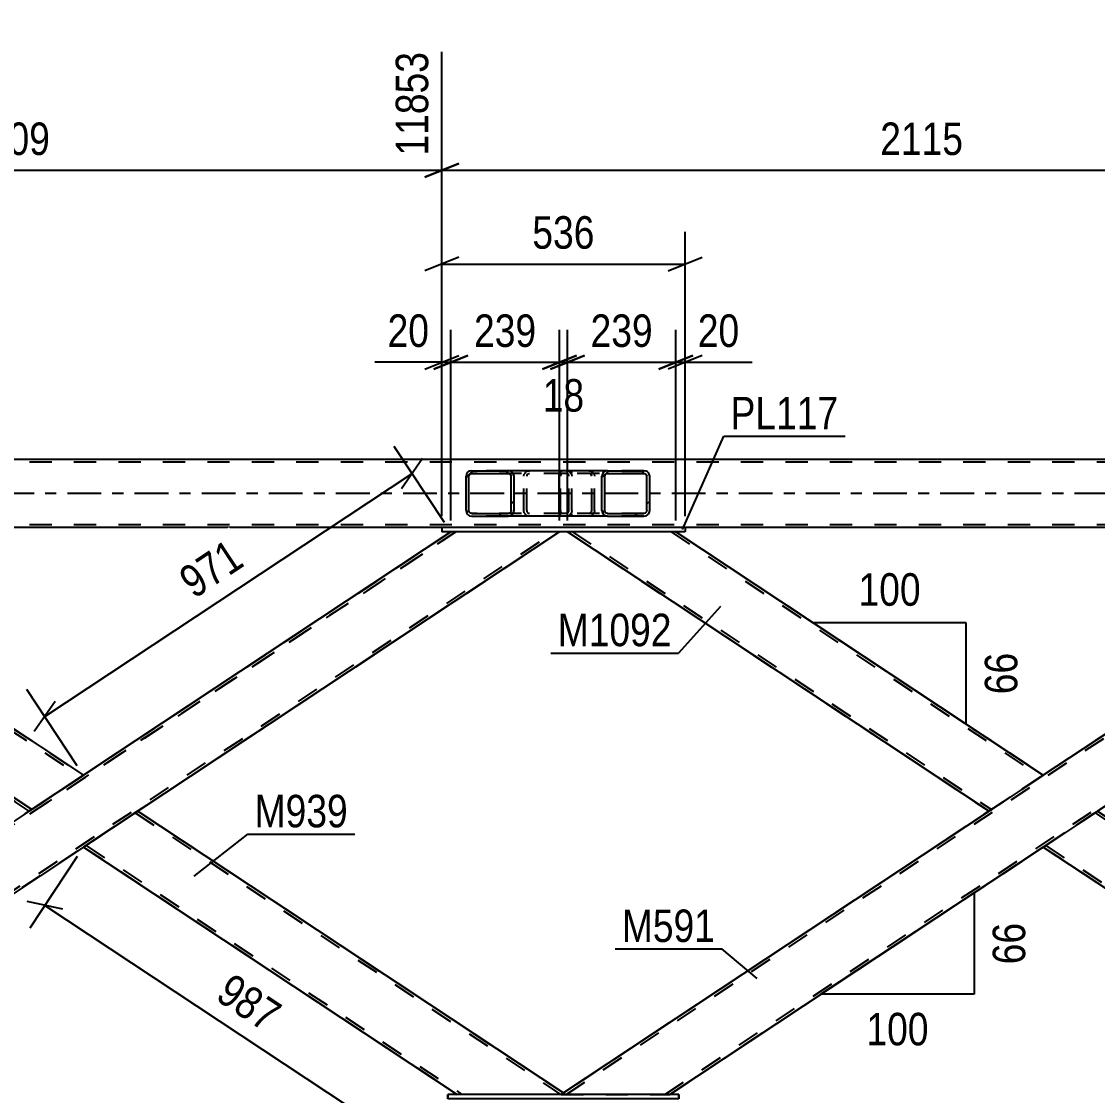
# Model space of a CAD drawing. Header units: millimetres. Extents: x -836 to 353, y -855 to -14.
# Drawn here: x -363.7 to -268.9, y -534.4 to -439.7 of the extents above; entities that cross this region are included whole.
import ezdxf

# ---------------------------------------------------------------- set-up
doc = ezdxf.new("R2010")
doc.units = ezdxf.units.MM
doc.linetypes.add('DXK_LINE_DOT2', pattern=[3.9198, 1.9599, -1.9599])
doc.linetypes.add('DXK_LINE_DOT3', pattern=[5.9187, 2.979, -0.9799, 0.9799, -0.9799])
doc.styles.add('Arial Narrow', font='ARIALN.TTF', dxfattribs={"height": 0.2})

# ---------------------------------------------------------------- blocks, each defined once
blk = doc.blocks.new('Part-570393895-8494 - 8355')
at = {"linetype": 'Continuous'}
h = blk.add_hatch(dxfattribs=at)
h.set_pattern_fill('', scale=0.7, style=0, pattern_type=0)
h.set_pattern_definition([(45, (-324.4805, -483.008), (-1.57154, 1.57154), [])])
h.paths.add_polyline_path([(-324.519, -482.824), (-324.48, -483.008), (-324.37, -483.164), (-324.206, -483.268), (-324.011, -483.304), (-320.796, -483.304), (-320.602, -483.268), (-320.437, -483.164), (-320.327, -483.008), (-320.289, -482.824), (-320.289, -479.784), (-320.327, -479.601), (-320.437, -479.445), (-320.602, -479.341), (-320.796, -479.304), (-324.011, -479.304), (-324.206, -479.341), (-324.37, -479.445), (-324.48, -479.601), (-324.519, -479.784)])
h.paths.add_polyline_path([(-324.246, -479.692), (-324.191, -479.615), (-324.109, -479.563), (-324.011, -479.544), (-320.796, -479.544), (-320.699, -479.563), (-320.617, -479.615), (-320.562, -479.692), (-320.543, -479.784), (-320.543, -482.824), (-320.562, -482.916), (-320.617, -482.994), (-320.699, -483.046), (-320.796, -483.064), (-324.011, -483.064), (-324.109, -483.046), (-324.191, -482.994), (-324.246, -482.916), (-324.265, -482.824), (-324.265, -479.784)])
at = {"color": 2, "linetype": 'Continuous'}
for p, q in [((-324.48, -479.601), (-324.519, -479.784)), ((-324.519, -482.824), (-324.519, -479.784)), ((-324.265, -479.784), (-324.246, -479.692)), ((-324.265, -482.824), (-324.265, -479.784)), ((-324.246, -479.692), (-324.191, -479.615)), ((-324.011, -479.304), (-324.206, -479.341)), ((-324.191, -479.615), (-324.109, -479.563)), ((-324.109, -479.563), (-324.011, -479.544)), ((-324.011, -479.304), (-320.796, -479.304)), ((-324.011, -479.544), (-320.796, -479.544)), ((-316.063, -479.304), (-320.796, -479.304)), ((-320.602, -479.341), (-320.796, -479.304)), ((-320.796, -479.544), (-320.699, -479.563)), ((-320.699, -479.563), (-320.617, -479.615)), ((-320.617, -479.615), (-320.562, -479.692)), ((-320.562, -479.692), (-320.543, -479.784)), ((-320.543, -482.824), (-320.543, -479.784)), ((-320.289, -479.784), (-320.327, -479.601)), ((-320.289, -482.824), (-320.289, -479.784)), ((-324.519, -482.824), (-324.48, -483.008)), ((-324.246, -482.916), (-324.265, -482.824)), ((-324.191, -482.994), (-324.246, -482.916)), ((-324.206, -483.268), (-324.011, -483.304)), ((-324.109, -483.046), (-324.191, -482.994)), ((-324.011, -483.064), (-324.109, -483.046)), ((-324.011, -483.064), (-320.796, -483.064)), ((-324.011, -483.304), (-320.796, -483.304)), ((-320.699, -483.046), (-320.796, -483.064)), ((-320.796, -483.304), (-320.602, -483.268)), ((-316.063, -483.304), (-320.796, -483.304)), ((-320.617, -482.994), (-320.699, -483.046)), ((-320.562, -482.916), (-320.617, -482.994)), ((-320.543, -482.824), (-320.562, -482.916)), ((-320.327, -483.008), (-320.289, -482.824))]:
    blk.add_line(p, q, dxfattribs=at)
at = {"color": 7, "linetype": 'DXK_LINE_DOT2'}
for p, q in [((-320.796, -479.304), (-324.011, -479.304)), ((-315.703, -479.544), (-324.011, -479.544)), ((-319.425, -479.784), (-319.387, -479.601)), ((-319.425, -482.824), (-319.425, -479.784)), ((-319.152, -479.692), (-319.171, -479.784)), ((-319.171, -482.824), (-319.171, -479.784)), ((-319.097, -479.615), (-319.152, -479.692)), ((-319.112, -479.341), (-318.918, -479.304)), ((-319.097, -479.615), (-319.075, -479.601)), ((-319.075, -479.601), (-319.015, -479.563)), ((-319.015, -479.563), (-318.918, -479.544)), ((-315.703, -479.304), (-316.063, -479.304)), ((-315.703, -479.304), (-315.508, -479.341)), ((-315.605, -479.563), (-315.703, -479.544)), ((-315.523, -479.615), (-315.605, -479.563)), ((-315.468, -479.692), (-315.523, -479.615)), ((-315.449, -479.784), (-315.468, -479.692)), ((-315.449, -482.824), (-315.449, -479.784)), ((-315.234, -479.601), (-315.195, -479.784)), ((-315.195, -482.824), (-315.195, -479.784)), ((-315.703, -483.064), (-324.011, -483.064)), ((-320.796, -483.304), (-324.011, -483.304)), ((-319.387, -483.008), (-319.425, -482.824)), ((-319.171, -482.824), (-319.152, -482.916)), ((-319.152, -482.916), (-319.097, -482.994)), ((-318.918, -483.304), (-319.112, -483.268)), ((-319.097, -482.994), (-319.075, -483.008)), ((-319.075, -483.008), (-319.015, -483.046)), ((-319.015, -483.046), (-318.918, -483.064)), ((-315.703, -483.304), (-316.063, -483.304)), ((-315.703, -483.064), (-315.605, -483.046)), ((-315.508, -483.268), (-315.703, -483.304)), ((-315.605, -483.046), (-315.523, -482.994)), ((-315.523, -482.994), (-315.468, -482.916)), ((-315.468, -482.916), (-315.449, -482.824)), ((-315.195, -482.824), (-315.234, -483.008))]:
    blk.add_line(p, q, dxfattribs=at)
at = {"color": 2, "linetype": 'Continuous'}
for centre, start, end in [((-324.029, -479.803), 110.9282, 155.86474), ((-320.779, -479.803), 24.13526, 69.0718), ((-324.029, -482.806), 204.13526, 249.0718), ((-320.779, -482.806), 290.9282, 335.86474)]:
    blk.add_arc(centre, 0.495, start, end, dxfattribs=at)
at = {"color": 7, "linetype": 'DXK_LINE_DOT2'}
for centre, start, end in [((-318.935, -479.803), 110.9282, 155.86474), ((-315.685, -479.803), 24.13526, 69.0718), ((-318.935, -482.806), 204.13526, 249.0718), ((-315.685, -482.806), 290.9282, 335.86474)]:
    blk.add_arc(centre, 0.495, start, end, dxfattribs=at)
blk = doc.blocks.new('Part-570393895-8450 - 8355')
at = {"color": 2, "linetype": 'Continuous'}
for p, q in [((-315.579, -484.704), (-278.412, -509.304)), ((-306.012, -484.704), (-273.628, -506.138)), ((-273.897, -506.316), (-278.143, -509.126)), ((-273.756, -506.223), (-273.897, -506.316)), ((-273.662, -506.16), (-273.756, -506.223)), ((-273.628, -506.138), (-273.662, -506.16)), ((-273.628, -506.138), (-273.629, -506.138)), ((-278.379, -509.282), (-278.412, -509.304)), ((-278.412, -509.304), (-278.412, -509.304)), ((-278.143, -509.126), (-278.379, -509.282))]:
    blk.add_line(p, q, dxfattribs=at)
at = {"color": 7, "linetype": 'DXK_LINE_DOT2'}
for p, q in [((-306.012, -484.704), (-315.579, -484.704)), ((-315.579, -484.704), (-278.412, -509.304)), ((-315.144, -484.704), (-278.195, -509.16)), ((-315.144, -484.704), (-278.194, -509.16)), ((-306.447, -484.704), (-273.846, -506.282)), ((-306.447, -484.704), (-273.846, -506.282)), ((-306.013, -484.704), (-306.012, -484.704)), ((-306.013, -484.704), (-273.629, -506.138)), ((-273.91, -506.324), (-278.195, -509.16)), ((-273.897, -506.316), (-278.144, -509.126)), ((-278.143, -509.126), (-273.846, -506.282)), ((-273.863, -506.293), (-273.91, -506.324)), ((-273.897, -506.316), (-273.662, -506.16)), ((-273.846, -506.282), (-273.863, -506.293)), ((-273.846, -506.282), (-273.846, -506.282)), ((-273.662, -506.16), (-273.629, -506.138)), ((-278.412, -509.304), (-278.379, -509.282)), ((-278.379, -509.282), (-278.285, -509.22)), ((-278.285, -509.22), (-278.144, -509.126)), ((-278.195, -509.16), (-278.194, -509.16)), ((-278.194, -509.16), (-278.178, -509.149)), ((-278.178, -509.149), (-278.143, -509.126))]:
    blk.add_line(p, q, dxfattribs=at)
blk = doc.blocks.new('Part-570393895-8455 - 8355')
at = {"color": 7, "linetype": 'DXK_LINE_DOT2'}
for p, q in [((-241.245, -484.704), (-316.122, -534.263)), ((-315.687, -534.263), (-240.81, -484.704)), ((-315.687, -534.263), (-240.81, -484.704)), ((-233.799, -484.704), (-241.245, -484.704)), ((-233.8, -484.704), (-233.8, -485.753)), ((-233.8, -484.704), (-233.8, -485.736)), ((-233.799, -484.704), (-233.799, -485.643)), ((-306.99, -534.263), (-233.799, -485.82)), ((-306.99, -534.263), (-233.8, -485.82)), ((-306.556, -534.263), (-233.8, -486.108)), ((-233.8, -485.736), (-233.8, -485.799)), ((-233.8, -485.94), (-233.8, -485.753)), ((-233.8, -485.799), (-233.8, -485.82)), ((-233.799, -485.82), (-233.8, -485.82)), ((-233.8, -486.064), (-233.8, -485.94)), ((-233.8, -486.108), (-233.8, -486.064)), ((-233.8, -486.108), (-233.799, -486.108)), ((-233.799, -485.736), (-233.799, -485.643)), ((-233.799, -485.799), (-233.799, -485.736)), ((-233.799, -485.82), (-233.799, -485.799)), ((-233.799, -486.064), (-233.799, -486.036)), ((-233.799, -486.064), (-233.799, -486.108)), ((-273.628, -506.138), (-278.412, -509.304)), ((-268.845, -509.304), (-273.628, -512.47)), ((-315.934, -534.139), (-316.122, -534.263)), ((-316.122, -534.263), (-316.122, -534.263)), ((-316.122, -534.263), (-306.555, -534.263))]:
    blk.add_line(p, q, dxfattribs=at)
at = {"color": 2, "linetype": 'Continuous'}
for p, q in [((-241.245, -484.704), (-273.628, -506.138)), ((-233.799, -484.704), (-233.799, -485.753)), ((-233.799, -486.108), (-268.845, -509.304)), ((-233.799, -485.94), (-233.799, -485.753)), ((-233.799, -486.036), (-233.799, -485.94)), ((-278.412, -509.304), (-315.934, -534.139)), ((-273.628, -512.47), (-306.555, -534.263))]:
    blk.add_line(p, q, dxfattribs=at)
blk = doc.blocks.new('Part-570393895-8476 - 8355')
at = {"color": 2, "linetype": 'Continuous'}
for p, q in [((-353.722, -509.482), (-353.486, -509.326)), ((-353.486, -509.326), (-353.453, -509.304)), ((-353.454, -509.304), (-353.453, -509.304)), ((-353.453, -509.304), (-315.932, -534.138)), ((-353.722, -509.482), (-357.968, -512.292)), ((-358.236, -512.47), (-358.237, -512.47)), ((-358.236, -512.47), (-358.203, -512.448)), ((-358.236, -512.47), (-325.31, -534.263)), ((-358.203, -512.448), (-358.109, -512.386)), ((-358.109, -512.386), (-357.968, -512.292)), ((-315.966, -534.16), (-316.122, -534.263)), ((-315.932, -534.138), (-315.966, -534.16)), ((-315.932, -534.138), (-315.933, -534.138))]:
    blk.add_line(p, q, dxfattribs=at)
at = {"color": 7, "linetype": 'DXK_LINE_DOT2'}
for p, q in [((-353.487, -509.326), (-353.581, -509.388)), ((-353.454, -509.304), (-353.487, -509.326)), ((-353.454, -509.304), (-315.933, -534.138)), ((-353.734, -509.49), (-358.019, -512.326)), ((-353.722, -509.482), (-357.968, -512.292)), ((-357.956, -512.284), (-353.671, -509.448)), ((-353.687, -509.459), (-353.734, -509.49)), ((-353.581, -509.388), (-353.722, -509.482)), ((-353.671, -509.448), (-353.687, -509.459)), ((-353.671, -509.448), (-353.671, -509.448)), ((-353.671, -509.448), (-316.178, -534.263)), ((-353.671, -509.448), (-316.178, -534.263)), ((-358.204, -512.448), (-358.237, -512.47)), ((-358.237, -512.47), (-325.31, -534.263)), ((-357.968, -512.292), (-358.204, -512.448)), ((-358.019, -512.326), (-358.003, -512.315)), ((-358.019, -512.326), (-358.019, -512.326)), ((-358.019, -512.326), (-324.875, -534.263)), ((-358.019, -512.326), (-324.875, -534.263)), ((-358.003, -512.315), (-357.956, -512.284)), ((-316.122, -534.263), (-325.31, -534.263)), ((-316.122, -534.263), (-315.966, -534.16)), ((-315.966, -534.16), (-315.933, -534.138))]:
    blk.add_line(p, q, dxfattribs=at)
blk = doc.blocks.new('Part-570393895-8491 - 8355')
at = {"color": 7, "linetype": 'DXK_LINE_DOT2'}
for p, q in [((-398.617, -533.152), (-325.418, -484.704)), ((-325.853, -484.704), (-398.617, -532.864)), ((-325.418, -484.704), (-398.616, -533.152)), ((-391.598, -534.263), (-316.721, -484.704)), ((-391.598, -534.263), (-316.721, -484.704)), ((-316.286, -484.704), (-391.164, -534.263)), ((-316.286, -484.704), (-325.853, -484.704)), ((-316.286, -484.704), (-316.286, -484.704)), ((-358.236, -506.138), (-363.02, -509.304)), ((-353.453, -509.304), (-358.236, -512.47)), ((-398.617, -532.864), (-398.616, -532.864)), ((-398.617, -532.864), (-398.617, -532.908)), ((-398.617, -532.908), (-398.617, -533.033)), ((-398.617, -533.033), (-398.617, -533.22)), ((-398.616, -532.908), (-398.616, -532.864)), ((-398.616, -532.908), (-398.616, -532.932)), ((-398.616, -533.152), (-398.617, -533.152)), ((-398.617, -533.174), (-398.617, -533.152)), ((-398.617, -533.237), (-398.617, -533.174)), ((-398.617, -534.263), (-398.617, -533.22)), ((-398.617, -533.237), (-398.617, -534.263)), ((-398.616, -533.152), (-398.616, -533.174)), ((-398.616, -533.174), (-398.616, -533.237)), ((-398.616, -533.237), (-398.616, -533.33)), ((-398.616, -533.33), (-398.616, -534.263)), ((-391.163, -534.263), (-398.617, -534.263)), ((-391.164, -534.263), (-391.163, -534.263))]:
    blk.add_line(p, q, dxfattribs=at)
at = {"color": 2, "linetype": 'Continuous'}
for p, q in [((-325.853, -484.704), (-358.236, -506.138)), ((-316.286, -484.704), (-353.453, -509.304)), ((-363.02, -509.304), (-398.616, -532.864)), ((-358.236, -512.47), (-391.163, -534.263)), ((-398.616, -532.932), (-398.616, -533.033)), ((-398.616, -533.22), (-398.616, -533.033)), ((-398.616, -533.22), (-398.616, -534.263))]:
    blk.add_line(p, q, dxfattribs=at)
blk = doc.blocks.new('Part-570393895-8783 - 8355')
at = {"color": 2, "linetype": 'Continuous'}
for p, q in [((-305.213, -484.304), (-326.653, -484.304)), ((-326.653, -484.304), (-326.653, -484.704)), ((-305.213, -484.304), (-305.213, -484.704)), ((-305.213, -484.704), (-326.653, -484.704))]:
    blk.add_line(p, q, dxfattribs=at)
blk = doc.blocks.new('Part-570393895-8788 - 8355')
at = {"color": 2, "linetype": 'Continuous'}
for p, q in [((-305.755, -534.263), (-326.11, -534.263)), ((-326.11, -534.663), (-326.11, -534.263)), ((-326.11, -534.263), (-326.11, -534.663)), ((-305.755, -534.663), (-326.11, -534.663)), ((-305.755, -534.263), (-305.755, -534.663))]:
    blk.add_line(p, q, dxfattribs=at)
at = {"color": 7, "linetype": 'DXK_LINE_DOT2'}
for p, q in [((-326.11, -534.263), (-326.11, -534.263)), ((-326.11, -534.263), (-326.11, -534.263)), ((-326.11, -534.663), (-326.11, -534.663)), ((-326.11, -534.663), (-326.11, -534.663)), ((-305.756, -534.663), (-305.756, -534.263)), ((-305.756, -534.263), (-305.755, -534.263)), ((-305.755, -534.663), (-305.756, -534.663))]:
    blk.add_line(p, q, dxfattribs=at)
blk = doc.blocks.new('Part-570393895-8868 - 8355')
at = {"color": 7, "linetype": 'DXK_LINE_DOT2'}
for p, q in [((-398.617, -484.704), (-398.617, -485.388)), ((-390.62, -484.704), (-398.617, -484.704)), ((-398.617, -484.704), (-398.617, -485.278)), ((-398.617, -485.372), (-398.617, -485.278)), ((-398.617, -485.434), (-398.617, -485.372)), ((-398.617, -485.388), (-398.617, -485.575)), ((-398.617, -485.456), (-398.617, -485.434)), ((-362.803, -509.16), (-398.617, -485.456)), ((-398.617, -485.456), (-398.616, -485.456)), ((-398.617, -485.575), (-398.617, -485.7)), ((-398.616, -484.704), (-398.616, -485.372)), ((-398.616, -485.372), (-398.616, -485.434)), ((-398.616, -485.434), (-398.616, -485.456)), ((-398.616, -485.456), (-362.802, -509.16)), ((-391.055, -484.704), (-358.454, -506.282)), ((-391.055, -484.704), (-358.454, -506.282)), ((-390.621, -484.704), (-358.237, -506.138)), ((-398.617, -485.7), (-398.617, -485.744)), ((-398.617, -485.744), (-363.02, -509.304)), ((-398.616, -485.744), (-398.617, -485.744)), ((-398.616, -485.7), (-398.616, -485.676)), ((-398.616, -485.744), (-398.616, -485.7)), ((-358.518, -506.324), (-362.803, -509.16)), ((-358.505, -506.316), (-362.752, -509.126)), ((-362.751, -509.126), (-358.454, -506.282)), ((-358.471, -506.293), (-358.518, -506.324)), ((-358.505, -506.316), (-358.27, -506.16)), ((-358.454, -506.282), (-358.471, -506.293)), ((-358.454, -506.282), (-358.454, -506.282)), ((-358.27, -506.16), (-358.237, -506.138)), ((-363.02, -509.304), (-362.987, -509.282)), ((-362.987, -509.282), (-362.893, -509.22)), ((-362.893, -509.22), (-362.752, -509.126)), ((-362.803, -509.16), (-362.802, -509.16)), ((-362.802, -509.16), (-362.786, -509.149)), ((-362.786, -509.149), (-362.751, -509.126))]:
    blk.add_line(p, q, dxfattribs=at)
at = {"color": 2, "linetype": 'Continuous'}
for p, q in [((-398.616, -484.704), (-398.616, -485.388)), ((-398.616, -485.575), (-398.616, -485.388)), ((-398.616, -485.676), (-398.616, -485.575)), ((-390.62, -484.704), (-358.236, -506.138)), ((-363.02, -509.304), (-398.616, -485.744)), ((-358.505, -506.316), (-362.751, -509.126)), ((-358.364, -506.223), (-358.505, -506.316)), ((-358.27, -506.16), (-358.364, -506.223)), ((-358.236, -506.138), (-358.27, -506.16)), ((-358.236, -506.138), (-358.237, -506.138)), ((-362.987, -509.282), (-363.02, -509.304)), ((-363.02, -509.304), (-363.02, -509.304)), ((-362.751, -509.126), (-362.987, -509.282))]:
    blk.add_line(p, q, dxfattribs=at)
blk = doc.blocks.new('Part-570393895-8891 - 8355')
at = {"color": 2, "linetype": 'Continuous'}
for p, q in [((-269.114, -509.482), (-268.878, -509.326)), ((-268.878, -509.326), (-268.845, -509.304)), ((-268.846, -509.304), (-268.845, -509.304)), ((-268.845, -509.304), (-233.799, -532.5)), ((-269.114, -509.482), (-273.36, -512.292)), ((-273.628, -512.47), (-273.629, -512.47)), ((-273.628, -512.47), (-273.595, -512.448)), ((-273.628, -512.47), (-240.702, -534.263)), ((-273.595, -512.448), (-273.501, -512.386)), ((-273.501, -512.386), (-273.36, -512.292)), ((-233.799, -532.572), (-233.799, -532.669)), ((-233.799, -532.669), (-233.799, -532.855)), ((-233.799, -532.855), (-233.799, -534.263))]:
    blk.add_line(p, q, dxfattribs=at)
at = {"color": 7, "linetype": 'DXK_LINE_DOT2'}
for p, q in [((-268.879, -509.326), (-268.973, -509.388)), ((-268.846, -509.304), (-268.879, -509.326)), ((-268.846, -509.304), (-233.8, -532.5)), ((-269.126, -509.49), (-273.411, -512.326)), ((-269.114, -509.482), (-273.36, -512.292)), ((-273.348, -512.284), (-269.063, -509.448)), ((-269.079, -509.459), (-269.126, -509.49)), ((-268.973, -509.388), (-269.114, -509.482)), ((-269.063, -509.448), (-269.079, -509.459)), ((-269.063, -509.448), (-269.063, -509.448)), ((-269.063, -509.448), (-233.799, -532.788)), ((-269.063, -509.448), (-233.8, -532.788)), ((-273.596, -512.448), (-273.629, -512.47)), ((-273.629, -512.47), (-240.702, -534.263)), ((-273.36, -512.292), (-273.596, -512.448)), ((-273.411, -512.326), (-273.395, -512.315)), ((-273.411, -512.326), (-240.267, -534.263)), ((-273.411, -512.326), (-273.411, -512.326)), ((-273.411, -512.326), (-240.267, -534.263)), ((-273.395, -512.315), (-273.348, -512.284)), ((-233.799, -532.5), (-233.8, -532.5)), ((-233.8, -532.544), (-233.8, -532.5)), ((-233.8, -532.669), (-233.8, -532.544)), ((-233.8, -532.788), (-233.8, -532.669)), ((-233.8, -532.788), (-233.8, -534.263)), ((-233.8, -532.788), (-233.799, -532.788)), ((-233.8, -532.788), (-233.8, -532.81)), ((-233.8, -532.81), (-233.8, -532.872)), ((-233.8, -532.872), (-233.8, -532.965)), ((-233.8, -532.965), (-233.8, -534.263)), ((-233.799, -532.5), (-233.799, -532.544)), ((-233.799, -532.544), (-233.799, -532.572)), ((-233.799, -532.81), (-233.799, -532.788)), ((-233.799, -532.872), (-233.799, -532.81)), ((-233.799, -532.872), (-233.799, -534.263)), ((-233.799, -534.263), (-240.702, -534.263))]:
    blk.add_line(p, q, dxfattribs=at)
blk = doc.blocks.new('Part-570393895-8909 - 8355')
at = {"color": 7, "linetype": 'DXK_LINE_DOT2'}
for p, q in [((-125.85, -478.544), (-800.782, -478.544)), ((-125.85, -484.064), (-800.782, -484.064)), ((-305.213, -484.304), (-326.653, -484.304))]:
    blk.add_line(p, q, dxfattribs=at)
at = {"color": 2, "linetype": 'Continuous'}
for p, q in [((-234.611, -478.304), (-397.828, -478.304)), ((-326.653, -484.304), (-389.821, -484.304)), ((-242.045, -484.304), (-305.213, -484.304))]:
    blk.add_line(p, q, dxfattribs=at)
at = {"color": 7, "linetype": 'DXK_LINE_DOT3'}
blk.add_line((-125.85, -481.304), (-800.782, -481.304), dxfattribs=at)
blk = doc.blocks.new('Part-570393895-8949 - 8355')
at = {"linetype": 'Continuous'}
h = blk.add_hatch(dxfattribs=at)
h.set_pattern_fill('', scale=0.7, style=0, pattern_type=0)
h.set_pattern_definition([(45, (-312.4999, -483.008), (-1.57154, 1.57154), [])])
h.paths.add_polyline_path([(-312.538, -482.824), (-312.5, -483.008), (-312.39, -483.164), (-312.226, -483.268), (-312.033, -483.304), (-308.833, -483.304), (-308.64, -483.268), (-308.476, -483.164), (-308.367, -483.008), (-308.328, -482.824), (-308.328, -479.784), (-308.367, -479.601), (-308.476, -479.445), (-308.64, -479.341), (-308.833, -479.304), (-312.033, -479.304), (-312.226, -479.341), (-312.39, -479.445), (-312.5, -479.601), (-312.538, -479.784)])
h.paths.add_polyline_path([(-312.266, -479.692), (-312.212, -479.615), (-312.13, -479.563), (-312.033, -479.544), (-308.833, -479.544), (-308.737, -479.563), (-308.655, -479.615), (-308.6, -479.692), (-308.581, -479.784), (-308.581, -482.824), (-308.6, -482.916), (-308.655, -482.994), (-308.737, -483.046), (-308.833, -483.064), (-312.033, -483.064), (-312.13, -483.046), (-312.212, -482.994), (-312.266, -482.916), (-312.286, -482.824), (-312.286, -479.784)])
at = {"color": 2, "linetype": 'Continuous'}
for p, q in [((-316.322, -479.784), (-316.302, -479.601)), ((-316.322, -482.824), (-316.322, -479.784)), ((-316.302, -479.601), (-316.246, -479.445)), ((-316.246, -479.445), (-316.162, -479.341)), ((-316.162, -479.341), (-316.063, -479.304)), ((-312.033, -479.304), (-316.063, -479.304)), ((-312.5, -479.601), (-312.538, -479.784)), ((-312.538, -482.824), (-312.538, -479.784)), ((-312.286, -479.784), (-312.266, -479.692)), ((-312.286, -482.824), (-312.286, -479.784)), ((-312.266, -479.692), (-312.212, -479.615)), ((-312.033, -479.304), (-312.226, -479.341)), ((-312.212, -479.615), (-312.13, -479.563)), ((-312.13, -479.563), (-312.033, -479.544)), ((-312.033, -479.304), (-308.833, -479.304)), ((-312.033, -479.544), (-308.833, -479.544)), ((-308.64, -479.341), (-308.833, -479.304)), ((-308.833, -479.544), (-308.737, -479.563)), ((-308.737, -479.563), (-308.655, -479.615)), ((-308.655, -479.615), (-308.6, -479.692)), ((-308.6, -479.692), (-308.581, -479.784)), ((-308.581, -482.824), (-308.581, -479.784)), ((-308.328, -479.784), (-308.367, -479.601)), ((-308.328, -482.824), (-308.328, -479.784)), ((-316.302, -483.008), (-316.322, -482.824)), ((-316.246, -483.164), (-316.302, -483.008)), ((-316.162, -483.268), (-316.246, -483.164)), ((-316.063, -483.304), (-316.162, -483.268)), ((-312.033, -483.304), (-316.063, -483.304)), ((-312.538, -482.824), (-312.5, -483.008)), ((-312.266, -482.916), (-312.286, -482.824)), ((-312.212, -482.994), (-312.266, -482.916)), ((-312.226, -483.268), (-312.033, -483.304)), ((-312.13, -483.046), (-312.212, -482.994)), ((-312.033, -483.064), (-312.13, -483.046)), ((-312.033, -483.064), (-308.833, -483.064)), ((-312.033, -483.304), (-308.833, -483.304)), ((-308.737, -483.046), (-308.833, -483.064)), ((-308.833, -483.304), (-308.64, -483.268)), ((-308.655, -482.994), (-308.737, -483.046)), ((-308.6, -482.916), (-308.655, -482.994)), ((-308.581, -482.824), (-308.6, -482.916)), ((-308.367, -483.008), (-308.328, -482.824))]:
    blk.add_line(p, q, dxfattribs=at)
at = {"color": 7, "linetype": 'DXK_LINE_DOT2'}
for p, q in [((-316.183, -479.692), (-316.193, -479.784)), ((-316.193, -482.824), (-316.193, -479.784)), ((-316.155, -479.615), (-316.183, -479.692)), ((-316.113, -479.563), (-316.155, -479.615)), ((-316.063, -479.544), (-316.113, -479.563)), ((-308.833, -479.544), (-316.063, -479.544)), ((-315.195, -479.544), (-315.195, -479.304)), ((-313.692, -479.304), (-313.499, -479.341)), ((-313.595, -479.563), (-313.692, -479.544)), ((-313.514, -479.615), (-313.595, -479.563)), ((-313.459, -479.692), (-313.514, -479.615)), ((-313.44, -479.784), (-313.459, -479.692)), ((-313.44, -482.824), (-313.44, -479.784)), ((-313.225, -479.601), (-313.187, -479.784)), ((-313.187, -482.824), (-313.187, -479.784)), ((-308.833, -479.304), (-312.033, -479.304)), ((-316.193, -482.824), (-316.183, -482.916)), ((-316.183, -482.916), (-316.155, -482.994)), ((-316.155, -482.994), (-316.113, -483.046)), ((-316.113, -483.046), (-316.063, -483.064)), ((-308.833, -483.064), (-316.063, -483.064)), ((-315.195, -483.304), (-315.195, -483.064)), ((-313.692, -483.064), (-313.595, -483.046)), ((-313.499, -483.268), (-313.692, -483.304)), ((-313.595, -483.046), (-313.514, -482.994)), ((-313.514, -482.994), (-313.459, -482.916)), ((-313.459, -482.916), (-313.44, -482.824)), ((-313.187, -482.824), (-313.225, -483.008)), ((-308.833, -483.304), (-312.033, -483.304))]:
    blk.add_line(p, q, dxfattribs=at)
for centre, start, end in [((-313.676, -479.801), 23.99276, 68.9397), ((-313.676, -482.807), 291.0603, 336.00724)]:
    blk.add_arc(centre, 0.493, start, end, dxfattribs=at)
at = {"color": 2, "linetype": 'Continuous'}
for centre, start, end in [((-312.049, -479.801), 111.0603, 156.00724), ((-308.817, -479.801), 23.99276, 68.9397), ((-312.049, -482.807), 203.99276, 248.9397), ((-308.817, -482.807), 291.0603, 336.00724)]:
    blk.add_arc(centre, 0.493, start, end, dxfattribs=at)
blk = doc.blocks.new('StraightDimension-570393895-9478 - 8355')
at = {"color": 7, "linetype": 'Continuous'}
for p, q in [((-358.788, -513.304), (-362.961, -519.608)), ((-360.054, -517.934), (-363.218, -517.279)), ((-361.636, -517.607), (-328.71, -539.4)), ((-325.862, -535.097), (-330.034, -541.401)), ((-330.292, -539.072), (-327.128, -539.727))]:
    blk.add_line(p, q, dxfattribs=at)
at = {"color": 0}
blk.add_wipeout([(-341.972, -529.723), (-339.654, -526.22), (-345.228, -522.531), (-347.546, -526.033)], dxfattribs=at)
at = {"color": 3, "style": 'Arial Narrow'}
blk.add_text('987', height=2.8633, rotation=-33.50084, dxfattribs=at).set_placement((-346.715, -525.864))
blk = doc.blocks.new('StraightDimension-570393895-9884 - 8355')
at = {"color": 7, "linetype": 'Continuous'}
for p, q in [((-403.028, -476.904), (-403.028, -439.717)), ((-326.653, -483.304), (-326.653, -442.389)), ((-401.528, -452.23), (-404.528, -453.43)), ((-328.153, -453.43), (-325.153, -452.23)), ((-403.028, -452.83), (-326.653, -452.83))]:
    blk.add_line(p, q, dxfattribs=at)
at = {"color": 0}
blk.add_wipeout([(-360.584, -452.08), (-360.584, -447.88), (-369.097, -447.88), (-369.097, -452.08)], dxfattribs=at)
at = {"color": 3, "style": 'Arial Narrow'}
blk.add_text('1909', height=2.8633, dxfattribs=at).set_placement((-368.497, -451.48))
at = {"color": 0, "linetype": 'Continuous'}
blk.add_wipeout([(-327.253, -441.789), (-331.453, -441.789), (-331.453, -452.13), (-327.253, -452.13)], dxfattribs=at)
at = {"color": 3, "linetype": 'Continuous', "style": 'Arial Narrow'}
blk.add_text('11853', height=2.8633, rotation=90.00021, dxfattribs=at).set_placement((-327.853, -451.53))
blk = doc.blocks.new('StraightDimension-570393895-25019 - 8355')
at = {"color": 7, "linetype": 'Continuous'}
for p, q in [((-306.013, -483.704), (-306.013, -466.893)), ((-305.213, -483.304), (-305.213, -466.893)), ((-307.513, -470.343), (-304.513, -469.143)), ((-303.713, -469.143), (-306.713, -470.343)), ((-306.013, -469.743), (-305.213, -469.743)), ((-305.213, -469.743), (-299.306, -469.743)), ((-305.213, -469.743), (-299.306, -469.743))]:
    blk.add_line(p, q, dxfattribs=at)
at = {"color": 0}
blk.add_wipeout([(-299.831, -468.993), (-299.831, -464.793), (-304.688, -464.793), (-304.688, -468.993)], dxfattribs=at)
at = {"color": 3, "style": 'Arial Narrow'}
blk.add_text('20', height=2.8633, dxfattribs=at).set_placement((-304.088, -468.393))
blk = doc.blocks.new('StraightDimension-570393895-9894 - 8355')
at = {"color": 7, "linetype": 'Continuous'}
for p, q in [((-326.653, -483.304), (-326.653, -442.389)), ((-242.045, -483.304), (-242.045, -442.389)), ((-325.153, -452.23), (-328.153, -453.43)), ((-243.545, -453.43), (-240.545, -452.23)), ((-326.653, -452.83), (-242.045, -452.83))]:
    blk.add_line(p, q, dxfattribs=at)
at = {"color": 0}
blk.add_wipeout([(-280.093, -452.08), (-280.093, -447.88), (-288.605, -447.88), (-288.605, -452.08)], dxfattribs=at)
at = {"color": 3, "style": 'Arial Narrow'}
blk.add_text('2115', height=2.8633, dxfattribs=at).set_placement((-288.005, -451.48))
at = {"color": 0, "linetype": 'Continuous'}
blk.add_wipeout([(-242.645, -441.789), (-246.845, -441.789), (-246.845, -452.13), (-242.645, -452.13)], dxfattribs=at)
at = {"color": 3, "linetype": 'Continuous', "style": 'Arial Narrow'}
blk.add_text('13968', height=2.8633, rotation=90.00021, dxfattribs=at).set_placement((-243.245, -451.53))
blk = doc.blocks.new('StraightDimension-570393895-25021 - 8355')
at = {"color": 7, "linetype": 'Continuous'}
for p, q in [((-316.286, -483.704), (-316.286, -467.343)), ((-315.579, -483.704), (-315.579, -467.343)), ((-317.786, -470.343), (-314.786, -469.143)), ((-314.079, -469.143), (-317.079, -470.343)), ((-316.286, -469.743), (-315.579, -469.743))]:
    blk.add_line(p, q, dxfattribs=at)
at = {"color": 0}
blk.add_wipeout([(-313.504, -474.693), (-313.504, -470.493), (-318.361, -470.493), (-318.361, -474.693)], dxfattribs=at)
at = {"color": 3, "style": 'Arial Narrow'}
blk.add_text('18', height=2.8633, dxfattribs=at).set_placement((-317.761, -474.093))
blk = doc.blocks.new('StraightDimension-570393895-9189 - 8355')
at = {"color": 7, "linetype": 'Continuous'}
for p, q in [((-326.653, -483.304), (-326.653, -458.237)), ((-305.213, -483.304), (-305.213, -458.237)), ((-325.153, -460.487), (-328.153, -461.687)), ((-306.713, -461.687), (-303.713, -460.487)), ((-326.653, -461.087), (-305.213, -461.087))]:
    blk.add_line(p, q, dxfattribs=at)
at = {"color": 0}
blk.add_wipeout([(-312.591, -460.337), (-312.591, -456.137), (-319.275, -456.137), (-319.275, -460.337)], dxfattribs=at)
at = {"color": 3, "style": 'Arial Narrow'}
blk.add_text('536', height=2.8633, dxfattribs=at).set_placement((-318.675, -459.737))
blk = doc.blocks.new('StraightDimension-570393895-9270 - 8355')
at = {"color": 7, "linetype": 'Continuous'}
for p, q in [((-326.405, -483.87), (-330.847, -477.16)), ((-330.193, -480.865), (-328.354, -478.208)), ((-361.657, -500.97), (-329.274, -479.536)), ((-358.788, -505.304), (-363.23, -498.594)), ((-360.737, -499.642), (-362.577, -502.299))]:
    blk.add_line(p, q, dxfattribs=at)
at = {"color": 0}
blk.add_wipeout([(-343.092, -487.783), (-345.41, -484.281), (-350.984, -487.97), (-348.666, -491.473)], dxfattribs=at)
at = {"color": 3, "style": 'Arial Narrow'}
blk.add_text('971', height=2.8633, rotation=33.50084, dxfattribs=at).set_placement((-348.497, -490.641))
blk = doc.blocks.new('AngleDimension-570393895-25247 - 8355')
at = {"color": 7, "linetype": 'Continuous'}
for p, q in [((-294.595, -492.261), (-293.93, -492.702)), ((-280.421, -492.702), (-293.93, -492.702)), ((-280.421, -501.643), (-293.93, -492.702)), ((-280.421, -501.643), (-280.421, -492.702))]:
    blk.add_line(p, q, dxfattribs=at)
at = {"color": 0}
for points in [[(-283.833, -491.802), (-283.833, -487.602), (-290.517, -487.602), (-290.517, -491.802)], [(-275.321, -494.744), (-279.521, -494.744), (-279.521, -499.601), (-275.321, -499.601)]]:
    blk.add_wipeout(points, dxfattribs=at)
at = {"color": 3, "style": 'Arial Narrow'}
blk.add_text('100', height=2.8633, dxfattribs=at).set_placement((-289.917, -491.202))
blk.add_text('66', height=2.8633, rotation=90.00021, dxfattribs=at).set_placement((-275.921, -499.001))
blk = doc.blocks.new('StraightDimension-570393895-25020 - 8355')
at = {"color": 7, "linetype": 'Continuous'}
for p, q in [((-315.579, -483.704), (-315.579, -466.893)), ((-306.013, -483.704), (-306.013, -466.893)), ((-317.079, -470.343), (-314.079, -469.143)), ((-304.513, -469.143), (-307.513, -470.343)), ((-315.579, -469.743), (-306.013, -469.743))]:
    blk.add_line(p, q, dxfattribs=at)
at = {"color": 0}
blk.add_wipeout([(-307.454, -468.993), (-307.454, -464.793), (-314.138, -464.793), (-314.138, -468.993)], dxfattribs=at)
at = {"color": 3, "style": 'Arial Narrow'}
blk.add_text('239', height=2.8633, dxfattribs=at).set_placement((-313.538, -468.393))
blk = doc.blocks.new('StraightDimension-570393895-25022 - 8355')
at = {"color": 7, "linetype": 'Continuous'}
for p, q in [((-325.853, -483.704), (-325.853, -466.893)), ((-316.286, -483.704), (-316.286, -466.893)), ((-327.353, -470.343), (-324.353, -469.143)), ((-314.786, -469.143), (-317.786, -470.343)), ((-325.853, -469.743), (-316.286, -469.743))]:
    blk.add_line(p, q, dxfattribs=at)
at = {"color": 0}
blk.add_wipeout([(-317.727, -468.993), (-317.727, -464.793), (-324.412, -464.793), (-324.412, -468.993)], dxfattribs=at)
at = {"color": 3, "style": 'Arial Narrow'}
blk.add_text('239', height=2.8633, dxfattribs=at).set_placement((-323.812, -468.393))
blk = doc.blocks.new('StraightDimension-570393895-25023 - 8355')
at = {"color": 7, "linetype": 'Continuous'}
for p, q in [((-326.653, -483.304), (-326.653, -466.893)), ((-325.853, -483.704), (-325.853, -466.893)), ((-328.153, -470.343), (-325.153, -469.143)), ((-324.353, -469.143), (-327.353, -470.343)), ((-326.653, -469.743), (-332.559, -469.743)), ((-326.653, -469.743), (-332.559, -469.743)), ((-326.653, -469.743), (-325.853, -469.743))]:
    blk.add_line(p, q, dxfattribs=at)
at = {"color": 0}
blk.add_wipeout([(-327.178, -468.993), (-327.178, -464.793), (-332.034, -464.793), (-332.034, -468.993)], dxfattribs=at)
at = {"color": 3, "style": 'Arial Narrow'}
blk.add_text('20', height=2.8633, dxfattribs=at).set_placement((-331.434, -468.393))
blk = doc.blocks.new('AngleDimension-570393895-25245 - 8355')
at = {"color": 7, "linetype": 'Continuous'}
for p, q in [((-279.726, -516.505), (-293.234, -525.447)), ((-279.726, -516.505), (-279.726, -525.447)), ((-287.341, -521.545), (-293.234, -525.447)), ((-279.726, -525.447), (-293.234, -525.447))]:
    blk.add_line(p, q, dxfattribs=at)
at = {"color": 0}
for points in [[(-274.626, -518.548), (-278.826, -518.548), (-278.826, -523.404), (-274.626, -523.404)], [(-283.138, -530.547), (-283.138, -526.347), (-289.822, -526.347), (-289.822, -530.547)]]:
    blk.add_wipeout(points, dxfattribs=at)
at = {"color": 3, "style": 'Arial Narrow'}
blk.add_text('66', height=2.8633, rotation=90.00021, dxfattribs=at).set_placement((-275.226, -522.804))
blk.add_text('100', height=2.8633, dxfattribs=at).set_placement((-289.222, -529.947))
blk = doc.blocks.new('Mark-570393895-8451 - 8355')
at = {"color": 30, "linetype": 'Continuous'}
for p in [(-311.381, -521.44), (-298.84, -524.066)]:
    blk.add_line(p, (-301.957, -521.44), dxfattribs=at)
at = {"color": 0}
blk.add_wipeout([(-302.557, -520.84), (-302.557, -517.84), (-310.781, -517.84), (-310.781, -520.84)], dxfattribs=at)
blk.add_wipeout([(-302.557, -520.84), (-302.557, -517.84), (-310.781, -517.84), (-310.781, -520.84)], dxfattribs=at)
at = {"color": 3, "style": 'Arial Narrow'}
blk.add_text('M591', height=2.8633, dxfattribs=at).set_placement((-310.781, -520.84))
blk = doc.blocks.new('Mark-570393895-8446 - 8355')
at = {"color": 30, "linetype": 'Continuous'}
for p in [(-302.072, -491.272), (-317.036, -495.369)]:
    blk.add_line(p, (-305.784, -495.369), dxfattribs=at)
at = {"color": 0}
blk.add_wipeout([(-306.384, -494.769), (-306.384, -491.769), (-316.436, -491.769), (-316.436, -494.769)], dxfattribs=at)
blk.add_wipeout([(-306.384, -494.769), (-306.384, -491.769), (-316.436, -491.769), (-316.436, -494.769)], dxfattribs=at)
at = {"color": 3, "style": 'Arial Narrow'}
blk.add_text('M1092', height=2.8633, dxfattribs=at).set_placement((-316.436, -494.769))
blk = doc.blocks.new('Mark-570393895-8472 - 8355')
at = {"color": 30, "linetype": 'Continuous'}
for p, q in [((-348.481, -515.025), (-343.753, -511.331)), ((-343.753, -511.331), (-334.33, -511.331))]:
    blk.add_line(p, q, dxfattribs=at)
at = {"color": 0}
blk.add_wipeout([(-334.93, -510.731), (-334.93, -507.731), (-343.153, -507.731), (-343.153, -510.731)], dxfattribs=at)
blk.add_wipeout([(-334.93, -510.731), (-334.93, -507.731), (-343.153, -507.731), (-343.153, -510.731)], dxfattribs=at)
at = {"color": 3, "style": 'Arial Narrow'}
blk.add_text('M939', height=2.8633, dxfattribs=at).set_placement((-343.153, -510.731))
blk = doc.blocks.new('Mark-570393895-8779 - 8355')
at = {"color": 30, "linetype": 'Continuous'}
for p, q in [((-305.45, -484.481), (-301.799, -476.259)), ((-301.799, -476.259), (-291.095, -476.259))]:
    blk.add_line(p, q, dxfattribs=at)
at = {"color": 0}
blk.add_wipeout([(-291.695, -475.659), (-291.695, -472.659), (-301.199, -472.659), (-301.199, -475.659)], dxfattribs=at)
blk.add_wipeout([(-291.695, -475.659), (-291.695, -472.659), (-301.199, -472.659), (-301.199, -475.659)], dxfattribs=at)
at = {"color": 3, "style": 'Arial Narrow'}
blk.add_text('PL117', height=2.8633, dxfattribs=at).set_placement((-301.199, -475.659))

msp = doc.modelspace()

# ---------------------------------------------------------------- block references
for name in ['Part-570393895-8909 - 8355', 'Part-570393895-8494 - 8355', 'Part-570393895-8949 - 8355', 'Part-570393895-8783 - 8355', 'Part-570393895-8491 - 8355', 'Part-570393895-8868 - 8355', 'Part-570393895-8455 - 8355', 'Part-570393895-8450 - 8355', 'Part-570393895-8476 - 8355', 'Part-570393895-8891 - 8355', 'Part-570393895-8788 - 8355']:
    msp.add_blockref(name, (0, 0))

# ---------------------------------------------------------------- next in the draw order: block references
for name in ['StraightDimension-570393895-9884 - 8355', 'StraightDimension-570393895-25019 - 8355', 'AngleDimension-570393895-25247 - 8355', 'Mark-570393895-8446 - 8355', 'StraightDimension-570393895-9478 - 8355', 'AngleDimension-570393895-25245 - 8355', 'Mark-570393895-8451 - 8355']:
    msp.add_blockref(name, (0, 0))

# ---------------------------------------------------------------- next in the draw order: block references
for name in ['StraightDimension-570393895-9894 - 8355', 'Mark-570393895-8472 - 8355']:
    msp.add_blockref(name, (0, 0))

# ---------------------------------------------------------------- next in the draw order: block references
msp.add_blockref('StraightDimension-570393895-25021 - 8355', (0, 0))

# ---------------------------------------------------------------- next in the draw order: block references
msp.add_blockref('StraightDimension-570393895-9189 - 8355', (0, 0))

# ---------------------------------------------------------------- next in the draw order: block references
for name in ['StraightDimension-570393895-25020 - 8355', 'StraightDimension-570393895-9270 - 8355']:
    msp.add_blockref(name, (0, 0))

# ---------------------------------------------------------------- next in the draw order: block references
for name in ['StraightDimension-570393895-25022 - 8355', 'Mark-570393895-8779 - 8355']:
    msp.add_blockref(name, (0, 0))

# ---------------------------------------------------------------- next in the draw order: block references
msp.add_blockref('StraightDimension-570393895-25023 - 8355', (0, 0))

doc.saveas('drawing.dxf')
